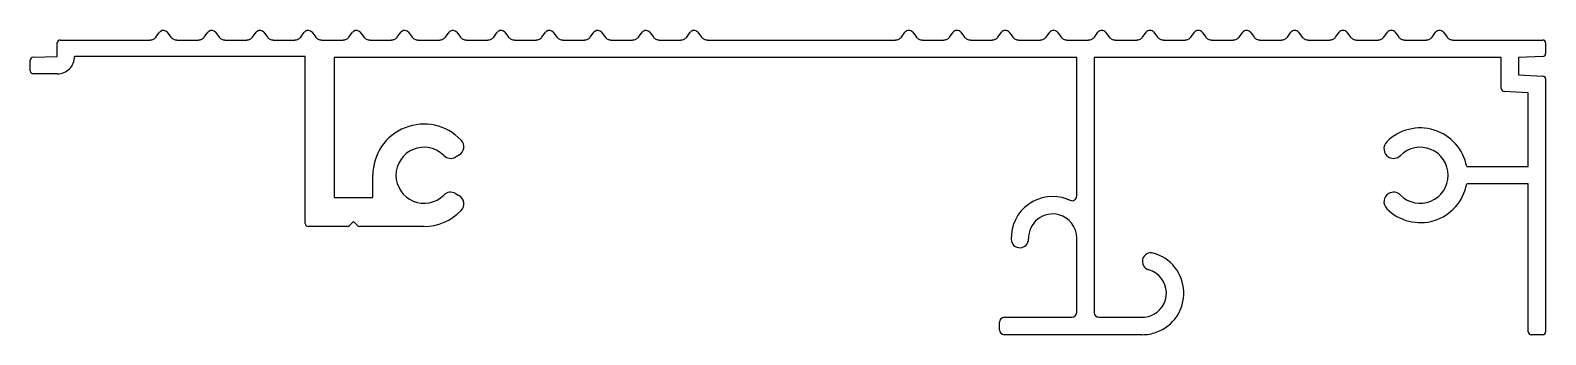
# Model space of a CAD drawing. Extents: x 512 to 669, y 537 to 568.
import ezdxf

# ---------------------------------------------------------------- set-up
doc = ezdxf.new("R2010")
doc.units = 0
doc.layers.get('0').update_dxf_attribs({"linetype": 'CONTINUOUS'})

msp = doc.modelspace()

# ---------------------------------------------------------------- linework, layer by layer
for p, q in [((515.25, 567.02), (524.58, 567.02)), ((525.18, 567.32), (525.55, 567.82)), ((526.35, 567.82), (526.73, 567.32)), ((527.33, 567.02), (529.58, 567.02)), ((530.18, 567.32), (530.55, 567.82)), ((531.35, 567.82), (531.73, 567.32)), ((532.33, 567.02), (534.58, 567.02)), ((535.18, 567.32), (535.55, 567.82)), ((536.35, 567.82), (536.73, 567.32)), ((537.33, 567.02), (539.58, 567.02)), ((540.18, 567.32), (540.55, 567.82)), ((541.35, 567.82), (541.73, 567.32)), ((542.33, 567.02), (544.58, 567.02)), ((545.18, 567.32), (545.55, 567.82)), ((546.35, 567.82), (546.73, 567.32)), ((547.33, 567.02), (549.58, 567.02)), ((550.18, 567.32), (550.55, 567.82)), ((551.35, 567.82), (551.73, 567.32)), ((552.33, 567.02), (554.58, 567.02)), ((555.18, 567.32), (555.55, 567.82)), ((556.35, 567.82), (556.73, 567.32)), ((557.33, 567.02), (559.58, 567.02)), ((560.18, 567.32), (560.55, 567.82)), ((561.35, 567.82), (561.73, 567.32)), ((562.33, 567.02), (564.58, 567.02)), ((565.18, 567.32), (565.55, 567.82)), ((566.35, 567.82), (566.73, 567.32)), ((567.33, 567.02), (569.58, 567.02)), ((570.18, 567.32), (570.55, 567.82)), ((571.35, 567.82), (571.73, 567.32)), ((572.33, 567.02), (574.58, 567.02)), ((575.18, 567.32), (575.55, 567.82)), ((576.35, 567.82), (576.73, 567.32)), ((577.33, 567.02), (579.58, 567.02)), ((580.18, 567.32), (580.55, 567.82)), ((581.35, 567.82), (581.73, 567.32)), ((582.33, 567.02), (601.83, 567.02)), ((602.43, 567.32), (602.8, 567.82)), ((603.6, 567.82), (603.98, 567.32)), ((604.58, 567.02), (606.83, 567.02)), ((607.43, 567.32), (607.8, 567.82)), ((608.6, 567.82), (608.98, 567.32)), ((609.58, 567.02), (611.83, 567.02)), ((612.43, 567.32), (612.8, 567.82)), ((613.6, 567.82), (613.98, 567.32)), ((614.58, 567.02), (616.83, 567.02)), ((617.43, 567.32), (617.8, 567.82)), ((618.6, 567.82), (618.98, 567.32)), ((619.58, 567.02), (621.83, 567.02)), ((622.43, 567.32), (622.8, 567.82)), ((623.6, 567.82), (623.98, 567.32)), ((624.58, 567.02), (626.83, 567.02)), ((627.43, 567.32), (627.8, 567.82)), ((628.6, 567.82), (628.98, 567.32)), ((629.58, 567.02), (631.83, 567.02)), ((632.43, 567.32), (632.8, 567.82)), ((633.6, 567.82), (633.98, 567.32)), ((634.58, 567.02), (636.83, 567.02)), ((637.43, 567.32), (637.8, 567.82)), ((638.6, 567.82), (638.98, 567.32)), ((639.58, 567.02), (641.83, 567.02)), ((642.43, 567.32), (642.8, 567.82)), ((643.6, 567.82), (643.98, 567.32)), ((644.58, 567.02), (646.83, 567.02)), ((647.43, 567.32), (647.8, 567.82)), ((648.6, 567.82), (648.98, 567.32)), ((649.58, 567.02), (651.83, 567.02)), ((652.43, 567.32), (652.8, 567.82)), ((653.6, 567.82), (653.98, 567.32)), ((654.58, 567.02), (656.83, 567.02)), ((657.43, 567.32), (657.8, 567.82)), ((658.6, 567.82), (658.98, 567.32)), ((659.58, 567.02), (668.9, 567.02)), ((514.95, 565.32), (514.95, 566.72)), ((669.2, 566.72), (669.2, 565.61)), ((512.15, 563.82), (512.15, 564.94)), ((512.44, 565.24), (514.95, 565.32)), ((540.65, 565.32), (516.75, 565.32)), ((540.65, 548.02), (540.65, 565.32)), ((543.65, 565.22), (543.65, 550.72)), ((620.6, 565.22), (543.65, 565.22)), ((620.6, 550.89), (620.6, 565.22)), ((622.4, 565.22), (622.4, 538.82)), ((664.6, 565.22), (622.4, 565.22)), ((664.6, 562), (664.6, 565.22)), ((668.91, 565.31), (666.4, 565.22)), ((666.4, 565.22), (666.4, 563.42)), ((514.95, 563.52), (512.45, 563.52)), ((666.4, 563.42), (668.92, 563.29)), ((669.2, 562.99), (669.2, 536.82)), ((667.4, 561.57), (664.89, 561.7)), ((667.4, 553.92), (667.4, 561.57)), ((556.58, 555.11), (556.22, 554.91)), ((652.94, 554.91), (652.94, 554.91)), ((547.65, 550.72), (547.65, 553.02)), ((661.02, 553.92), (667.4, 553.92)), ((667.4, 552.12), (661.02, 552.12)), ((667.4, 536.82), (667.4, 552.12)), ((543.65, 550.72), (547.65, 550.72)), ((556.22, 551.14), (556.58, 550.93)), ((652.94, 551.14), (652.94, 551.14)), ((545.65, 548.22), (545.24, 547.81)), ((545.65, 548.22), (546.07, 547.81)), ((545.03, 547.72), (540.95, 547.72)), ((552.95, 547.72), (546.28, 547.72)), ((620.6, 538.82), (620.6, 546.52)), ((612.6, 537.02), (612.6, 537.82)), ((613.1, 538.32), (620.1, 538.32)), ((622.9, 538.32), (627.4, 538.32)), ((627.4, 536.52), (613.1, 536.52)), ((668.9, 536.52), (667.7, 536.52))]:
    msp.add_line(p, q)
for centre, radius, start, end in [((515.25, 566.72), 0.3, 90, 180), ((524.58, 567.78), 0.753, 270.0505, 296.5145), ((524.58, 567.78), 0.753, 296.6156, 323.0796), ((525.96, 567.52), 0.501, 126.8816, 143.1184), ((525.95, 567.52), 0.5, 36.8936, 126.8462), ((527.33, 567.78), 0.753, 216.9204, 243.3844), ((527.33, 567.78), 0.753, 243.4855, 269.9495), ((529.58, 567.78), 0.753, 270.0505, 296.5145), ((529.58, 567.78), 0.753, 296.6156, 323.0796), ((530.96, 567.52), 0.501, 126.8816, 143.1184), ((530.95, 567.52), 0.5, 36.8936, 126.8462), ((532.33, 567.78), 0.753, 216.9204, 243.3844), ((532.33, 567.78), 0.753, 243.4855, 269.9495), ((534.58, 567.78), 0.753, 270.0505, 296.5145), ((534.58, 567.78), 0.753, 296.6156, 323.0796), ((535.96, 567.52), 0.501, 126.8816, 143.1184), ((535.95, 567.52), 0.5, 36.8936, 126.8462), ((537.33, 567.78), 0.753, 216.9204, 243.3844), ((537.33, 567.78), 0.753, 243.4855, 269.9495), ((539.58, 567.78), 0.753, 270.0505, 296.5145), ((539.58, 567.78), 0.753, 296.6156, 323.0796), ((540.96, 567.52), 0.501, 126.8816, 143.1184), ((540.95, 567.52), 0.5, 36.8936, 126.8462), ((542.33, 567.78), 0.753, 216.9204, 243.3844), ((542.33, 567.78), 0.753, 243.4855, 269.9495), ((544.58, 567.78), 0.753, 270.0505, 296.5145), ((544.58, 567.78), 0.753, 296.6156, 323.0796), ((545.96, 567.52), 0.501, 126.8816, 143.1184), ((545.95, 567.52), 0.5, 36.8936, 126.8462), ((547.33, 567.78), 0.753, 216.9204, 243.3844), ((547.33, 567.78), 0.753, 243.4855, 269.9495), ((549.58, 567.78), 0.753, 270.0505, 296.5145), ((549.58, 567.78), 0.753, 296.6156, 323.0796), ((550.96, 567.52), 0.501, 126.8816, 143.1184), ((550.95, 567.52), 0.5, 36.8936, 126.8462), ((552.33, 567.78), 0.753, 216.9204, 243.3844), ((552.33, 567.78), 0.753, 243.4855, 269.9495), ((554.58, 567.78), 0.753, 270.0505, 296.5145), ((554.58, 567.78), 0.753, 296.6156, 323.0796), ((555.96, 567.52), 0.501, 126.8816, 143.1184), ((555.95, 567.52), 0.5, 36.8936, 126.8462), ((557.33, 567.78), 0.753, 216.9204, 243.3844), ((557.33, 567.78), 0.753, 243.4855, 269.9495), ((559.58, 567.78), 0.753, 270.0505, 296.5145), ((559.58, 567.78), 0.753, 296.6156, 323.0796), ((560.96, 567.52), 0.501, 126.8816, 143.1184), ((560.95, 567.52), 0.5, 36.8936, 126.8462), ((562.33, 567.78), 0.753, 216.9204, 243.3844), ((562.33, 567.78), 0.753, 243.4855, 269.9495), ((564.58, 567.78), 0.753, 270.0505, 296.5145), ((564.58, 567.78), 0.753, 296.6156, 323.0796), ((565.96, 567.52), 0.501, 126.8816, 143.1184), ((565.95, 567.52), 0.5, 36.8936, 126.8462), ((567.33, 567.78), 0.753, 216.9204, 243.3844), ((567.33, 567.78), 0.753, 243.4855, 269.9495), ((569.58, 567.78), 0.753, 270.0505, 296.5145), ((569.58, 567.78), 0.753, 296.6156, 323.0796), ((570.96, 567.52), 0.501, 126.8816, 143.1184), ((570.95, 567.52), 0.5, 36.8936, 126.8462), ((572.33, 567.78), 0.753, 216.9204, 243.3844), ((572.33, 567.78), 0.753, 243.4855, 269.9495), ((574.58, 567.78), 0.753, 270.0505, 296.5145), ((574.58, 567.78), 0.753, 296.6156, 323.0796), ((575.96, 567.52), 0.501, 126.8816, 143.1184), ((575.95, 567.52), 0.5, 36.8936, 126.8462), ((577.33, 567.78), 0.753, 216.9204, 243.3844), ((577.33, 567.78), 0.753, 243.4855, 269.9495), ((579.58, 567.78), 0.753, 270.0505, 296.5145), ((579.58, 567.78), 0.753, 296.6156, 323.0796), ((580.96, 567.52), 0.501, 126.8816, 143.1184), ((580.95, 567.52), 0.5, 36.8936, 126.8462), ((582.33, 567.78), 0.753, 216.9204, 243.3844), ((582.33, 567.78), 0.753, 243.4855, 269.9495), ((601.83, 567.78), 0.753, 270.0505, 296.5145), ((601.83, 567.78), 0.753, 296.6156, 323.0796), ((603.2, 567.52), 0.5, 36.922, 143.078), ((604.58, 567.78), 0.753, 216.9204, 243.3844), ((604.58, 567.78), 0.753, 243.4855, 269.9495), ((606.83, 567.78), 0.753, 270.0505, 296.5145), ((606.83, 567.78), 0.753, 296.6156, 323.0796), ((608.2, 567.52), 0.5, 36.922, 143.078), ((609.58, 567.78), 0.753, 216.9204, 243.3844), ((609.58, 567.78), 0.753, 243.4855, 269.9495), ((611.83, 567.78), 0.753, 270.0505, 296.5145), ((611.83, 567.78), 0.753, 296.6156, 323.0796), ((613.2, 567.52), 0.5, 36.922, 143.078), ((614.58, 567.78), 0.753, 216.9204, 243.3844), ((614.58, 567.78), 0.753, 243.4855, 269.9495), ((616.83, 567.78), 0.753, 270.0505, 296.5145), ((616.83, 567.78), 0.753, 296.6156, 323.0796), ((618.2, 567.52), 0.5, 36.922, 143.078), ((619.58, 567.78), 0.753, 216.9204, 243.3844), ((619.58, 567.78), 0.753, 243.4855, 269.9495), ((621.83, 567.78), 0.753, 270.0505, 296.5145), ((621.83, 567.78), 0.753, 296.6156, 323.0796), ((623.2, 567.52), 0.5, 36.922, 143.078), ((624.58, 567.78), 0.753, 216.9204, 243.3844), ((624.58, 567.78), 0.753, 243.4855, 269.9495), ((626.83, 567.78), 0.753, 270.0505, 296.5145), ((626.83, 567.78), 0.753, 296.6156, 323.0796), ((628.2, 567.52), 0.5, 36.922, 143.078), ((629.58, 567.78), 0.753, 216.9204, 243.3844), ((629.58, 567.78), 0.753, 243.4855, 269.9495), ((631.83, 567.78), 0.753, 270.0505, 296.5145), ((631.83, 567.78), 0.753, 296.6156, 323.0796), ((633.2, 567.52), 0.5, 36.922, 143.078), ((634.58, 567.78), 0.753, 216.9204, 243.3844), ((634.58, 567.78), 0.753, 243.4855, 269.9495), ((636.83, 567.78), 0.753, 270.0505, 296.5145), ((636.83, 567.78), 0.753, 296.6156, 323.0796), ((638.2, 567.52), 0.5, 36.922, 143.078), ((639.58, 567.78), 0.753, 216.9204, 243.3844), ((639.58, 567.78), 0.753, 243.4855, 269.9495), ((641.83, 567.78), 0.753, 270.0505, 296.5145), ((641.83, 567.78), 0.753, 296.6156, 323.0796), ((643.2, 567.52), 0.5, 36.922, 143.078), ((644.58, 567.78), 0.753, 216.9204, 243.3844), ((644.58, 567.78), 0.753, 243.4855, 269.9495), ((646.83, 567.78), 0.753, 270.0505, 296.5145), ((646.83, 567.78), 0.753, 296.6156, 323.0796), ((648.2, 567.52), 0.5, 36.922, 143.078), ((649.58, 567.78), 0.753, 216.9204, 243.3844), ((649.58, 567.78), 0.753, 243.4855, 269.9495), ((651.83, 567.78), 0.753, 270.0505, 296.5145), ((651.83, 567.78), 0.753, 296.6156, 323.0796), ((653.2, 567.52), 0.5, 36.922, 143.078), ((654.58, 567.78), 0.753, 216.9204, 243.3844), ((654.58, 567.78), 0.753, 243.4855, 269.9495), ((656.83, 567.78), 0.753, 270.0505, 296.5145), ((656.83, 567.78), 0.753, 296.6156, 323.0796), ((658.2, 567.52), 0.5, 36.922, 143.078), ((659.58, 567.78), 0.753, 216.9204, 243.3844), ((659.58, 567.78), 0.753, 243.4855, 269.9495), ((668.9, 566.72), 0.3, 360, 90), ((668.9, 565.61), 0.3, 272, 360), ((512.45, 564.94), 0.3, 92, 180), ((512.45, 563.82), 0.3, 180, 270), ((514.95, 565.32), 1.8, 269.9995, 0.0005), ((668.9, 562.99), 0.3, 0, 87), ((664.9, 562), 0.3, 180, 267), ((552.95, 553.02), 5.3, 43.4478, 180), ((656.2, 553.02), 4.9, 10.5815, 135.1433), ((556.08, 555.98), 1, 300, 43.4478), ((653.44, 555.77), 1, 135.1433, 239.9999), ((552.95, 553.02), 2.9, 44.8572, 315.1429), ((555.72, 555.77), 1, 224.8572, 300), ((653.44, 555.77), 1, 239.9999, 315.1428), ((656.2, 553.02), 2.9, 224.8572, 135.1428), ((555.72, 550.27), 1, 60, 135.1429), ((656.2, 553.02), 4.9, 224.8567, 349.4176), ((653.44, 550.27), 1, 44.8572, 120.0001), ((556.08, 550.07), 1, 316.5524, 60), ((618.11, 546.52), 4.3, 69.7643, 181.6816), ((618.1, 546.52), 4.3, 65.3821, 69.763), ((620.1, 550.89), 0.5, 245.3834, 0), ((653.44, 550.27), 1, 120.0001, 224.8567), ((552.95, 553.02), 5.3, 270, 316.5524), ((618.11, 546.52), 2.5, 74.6664, 181.6816), ((618.1, 546.52), 2.5, 0.0096, 74.6409), ((540.95, 548.02), 0.3, 180, 270), ((545.03, 548.02), 0.3, 270, 315), ((546.28, 548.02), 0.3, 225, 270), ((614.71, 546.42), 0.9, 181.6816, 1.6816), ((628.3, 544.1), 0.9, 74.6486, 254.6486), ((627.4, 540.82), 4.3, 289.6507, 74.6486), ((627.4, 540.82), 2.5, 289.6615, 74.6486), ((620.1, 538.82), 0.5, 270.0237, 359.9763), ((622.9, 538.82), 0.5, 180.0237, 269.9763), ((613.1, 537.82), 0.5, 90.0237, 179.9763), ((627.4, 540.83), 2.51, 270.0205, 289.63), ((613.1, 537.02), 0.5, 180.0237, 269.9763), ((627.4, 540.83), 4.31, 270.0205, 289.63), ((667.7, 536.82), 0.3, 180, 270), ((668.9, 536.82), 0.3, 270, 0)]:
    msp.add_arc(centre, radius, start, end)

doc.saveas('drawing.dxf')
